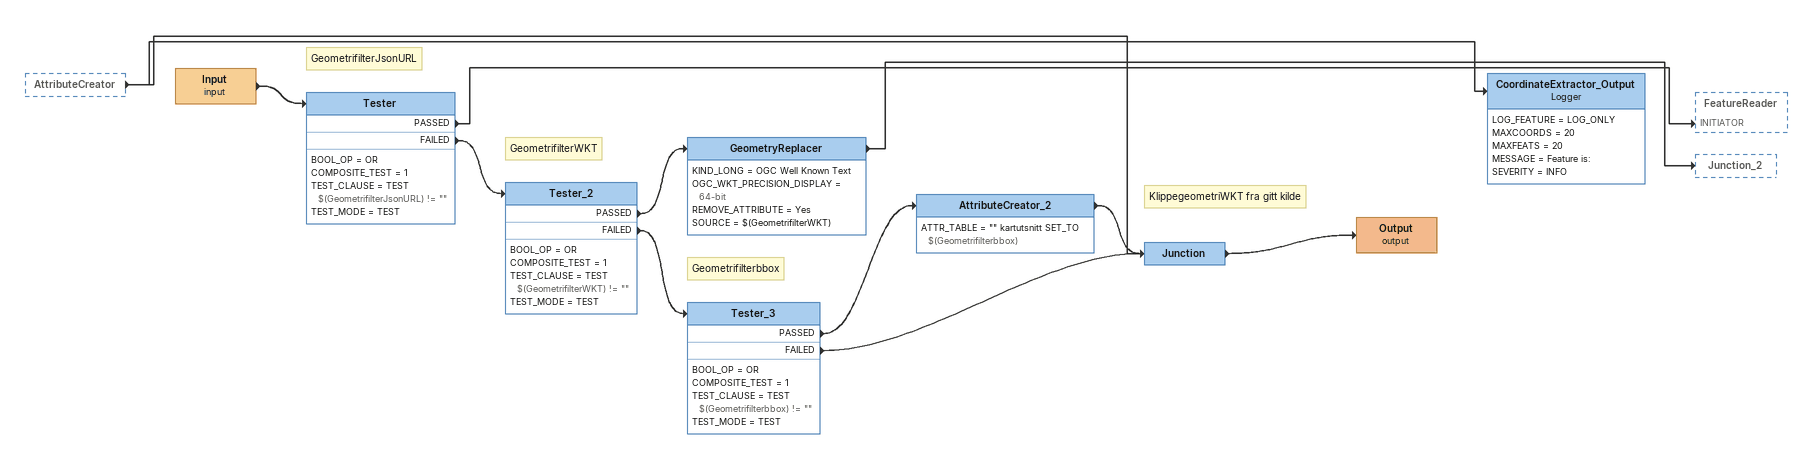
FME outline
AttributeCreator [outside]
    -> CoordinateExtractor_Output
    -> Junction
Input (input)
    -> Tester
Note: GeometrifilterJsonURL
Tester
    BOOL_OP = OR
    COMPOSITE_TEST = 1
    TEST_CLAUSE = TEST $(GeometrifilterJsonURL) != ""
    TEST_MODE = TEST
    PASSED -> FeatureReader [INITIATOR]
    FAILED -> Tester_2
Note: GeometrifilterWKT
Tester_2
    BOOL_OP = OR
    COMPOSITE_TEST = 1
    TEST_CLAUSE = TEST $(GeometrifilterWKT) != ""
    TEST_MODE = TEST
    PASSED -> GeometryReplacer
    FAILED -> Tester_3
GeometryReplacer
    KIND_LONG = OGC Well Known Text
    OGC_WKT_PRECISION_DISPLAY = 64-bit
    REMOVE_ATTRIBUTE = Yes
    SOURCE = $(GeometrifilterWKT)
    -> Junction_2
CoordinateExtractor_Output: Logger
    LOG_FEATURE = LOG_ONLY
    MAXCOORDS = 20
    MAXFEATS = 20
    MESSAGE = Feature is:
    SEVERITY = INFO
Note: Geometrifilterbbox
Tester_3
    BOOL_OP = OR
    COMPOSITE_TEST = 1
    TEST_CLAUSE = TEST $(Geometrifilterbbox) != ""
    TEST_MODE = TEST
    PASSED -> AttributeCreator_2
    FAILED -> Junction
AttributeCreator_2
    ATTR_TABLE = "" kartutsnitt SET_TO $(Geometrifilterbbox)
    -> Junction
Junction
    -> Output (output)
Note: KlippegeometriWKT fra gitt kilde
Output (output)
